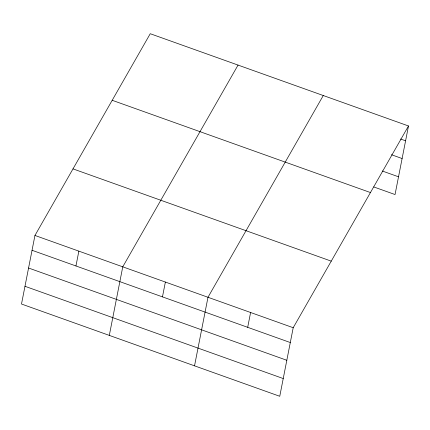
<?xml version="1.0" encoding="UTF-8"?>
<svg xmlns="http://www.w3.org/2000/svg" width="430" height="430" viewBox="0 0 430 430"><rect width="100%" height="100%" fill="white"/><g stroke="black" fill="none" stroke-linecap="round" stroke-linejoin="round"><path stroke-width="0.64" d="M34.954 235.457L21.5 304.026L279.758 396.283L293.206 327.719L408.5 125.974L150.242 33.717L34.954 235.457L293.206 327.719M75.949 265.966L78.857 251.142M109.306 335.395L122.76 266.826L238.048 65.086M162.465 296.872L165.373 282.053M194.532 365.839L207.986 297.275L323.274 95.53M247.691 327.316L250.599 312.497M408.5 125.974L395.046 194.543L373.74 186.932M400.577 139.008L405.592 140.798M391.461 154.725L402.114 158.53M382.232 170.984L398.529 176.805M112.198 100.292L370.456 192.554M72.998 168.882L331.256 261.144M32.046 250.281L290.298 342.543M28.563 268.014L286.821 360.275M24.978 286.289L283.236 378.55"/></g></svg>
